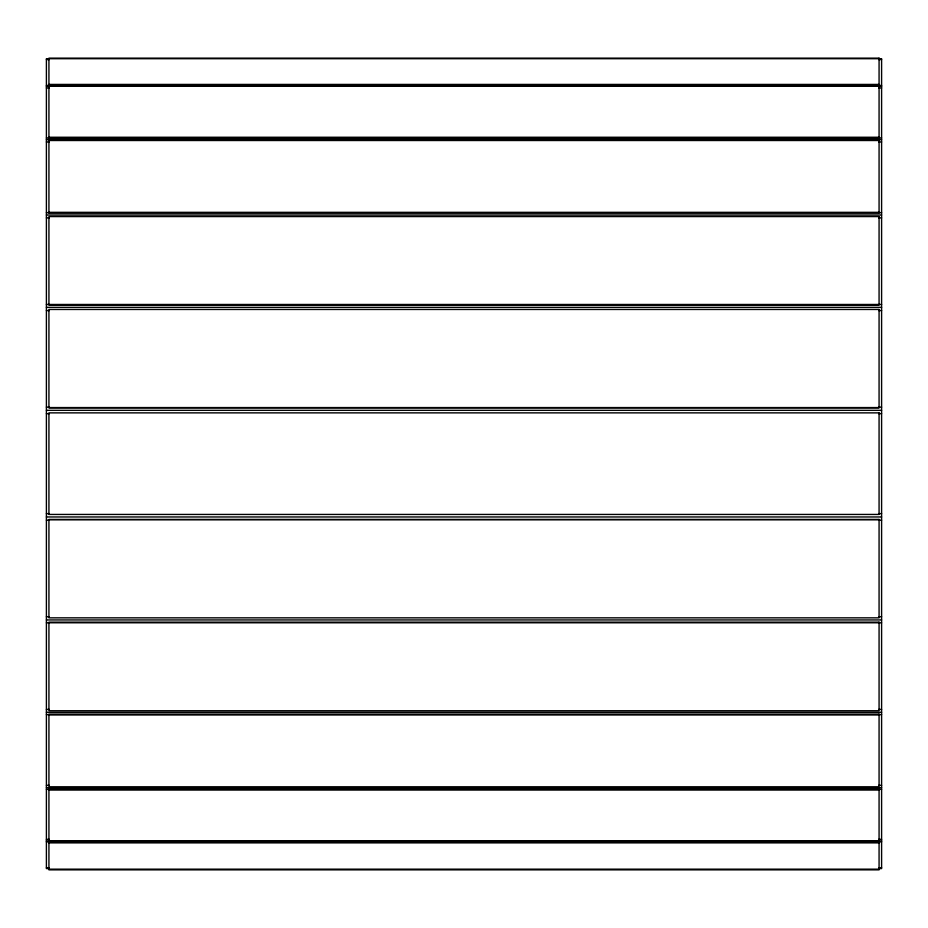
<?xml version="1.0" encoding="UTF-8"?>
<svg xmlns="http://www.w3.org/2000/svg" width="928" height="928" viewBox="0 0 928 928"><rect width="100%" height="100%" fill="white"/><g stroke="black" fill="none" stroke-linecap="round" stroke-linejoin="round"><path stroke-width="1.39" d="M46.4 59.566L49.3 59.566M878.7 59.566L881.6 59.566M48.929 84.425L879.071 84.425M46.4 85.434L881.6 85.434M46.4 86.304L881.6 86.304M46.4 87.963L49.3 87.963M878.7 87.963L881.6 87.963M48.929 137.251L879.071 137.251M46.4 137.947L881.6 137.947M46.4 139.618L881.6 139.618M46.4 141.972L49.3 141.972M878.7 141.972L881.6 141.972M48.929 212.326L879.071 212.326M46.4 212.651L49.3 212.651M878.7 212.651L881.6 212.651M46.4 215.006L881.6 215.006M46.4 217.894L49.3 217.894M878.7 217.894L881.6 217.894M46.4 304.465L881.6 304.465M46.4 307.354L881.6 307.354M46.4 310.567L49.3 310.567M878.7 310.567L881.6 310.567M46.4 407.125L49.3 407.125M878.7 407.125L881.6 407.125M48.929 407.566L879.071 407.566M46.4 410.338L881.6 410.338M46.4 413.668L49.3 413.668M878.7 413.668L881.6 413.668M46.4 513.636L49.3 513.636M878.7 513.636L881.6 513.636M46.4 516.966L881.6 516.966M48.929 519.738L879.071 519.738M46.4 520.179L49.3 520.179M878.7 520.179L881.6 520.179M46.4 616.737L49.3 616.737M878.7 616.737L881.6 616.737M46.4 619.95L881.6 619.95M48.929 622.781L879.071 622.781M46.4 622.839L49.3 622.839M878.7 622.839L881.6 622.839M46.4 709.41L49.3 709.41M878.7 709.41L881.6 709.41M46.4 712.298L881.6 712.298M46.4 714.653L49.3 714.653M878.7 714.653L881.6 714.653M48.929 714.978L879.071 714.978M46.4 785.332L49.3 785.332M878.7 785.332L881.6 785.332M46.4 787.686L881.6 787.686M46.4 789.357L49.3 789.357M878.7 789.357L881.6 789.357M48.929 790.053L879.071 790.053M46.4 839.33L49.3 839.33M878.7 839.33L881.6 839.33M46.4 841L881.6 841M46.4 841.858L881.6 841.858M48.929 842.879L879.071 842.879M46.4 867.738L49.3 867.738M878.7 867.738L881.6 867.738M49.3 868.596L46.4 868.596L46.4 58.708L881.6 58.708L881.6 868.596L878.7 868.596M48.929 869.165L879.071 869.165M879.071 86.466L879.071 138.353L48.929 138.353L48.929 86.466M879.071 58.139L48.929 58.139L48.929 85.643L879.071 85.643L879.071 58.139M879.071 140.511L48.929 140.511L48.929 213.22L879.071 213.22L879.071 140.511M879.071 216.572L48.929 216.572L48.929 305.161L879.071 305.161L879.071 216.572M879.071 309.465L48.929 309.465L48.929 407.891L879.071 407.891L879.071 309.465M879.071 412.867L48.929 412.867L48.929 514.437L879.071 514.437L879.071 412.867M879.071 519.413L48.929 519.413L48.929 617.839L879.071 617.839L879.071 519.413M879.071 622.143L48.929 622.143L48.929 710.732L879.071 710.732L879.071 622.143M879.071 714.084L48.929 714.084L48.929 786.793L879.071 786.793L879.071 714.084M879.071 788.951L48.929 788.951L48.929 840.826L879.071 840.826L879.071 788.951M879.071 841.65L48.929 841.65L48.929 869.861L879.071 869.861L879.071 841.65"/></g></svg>
